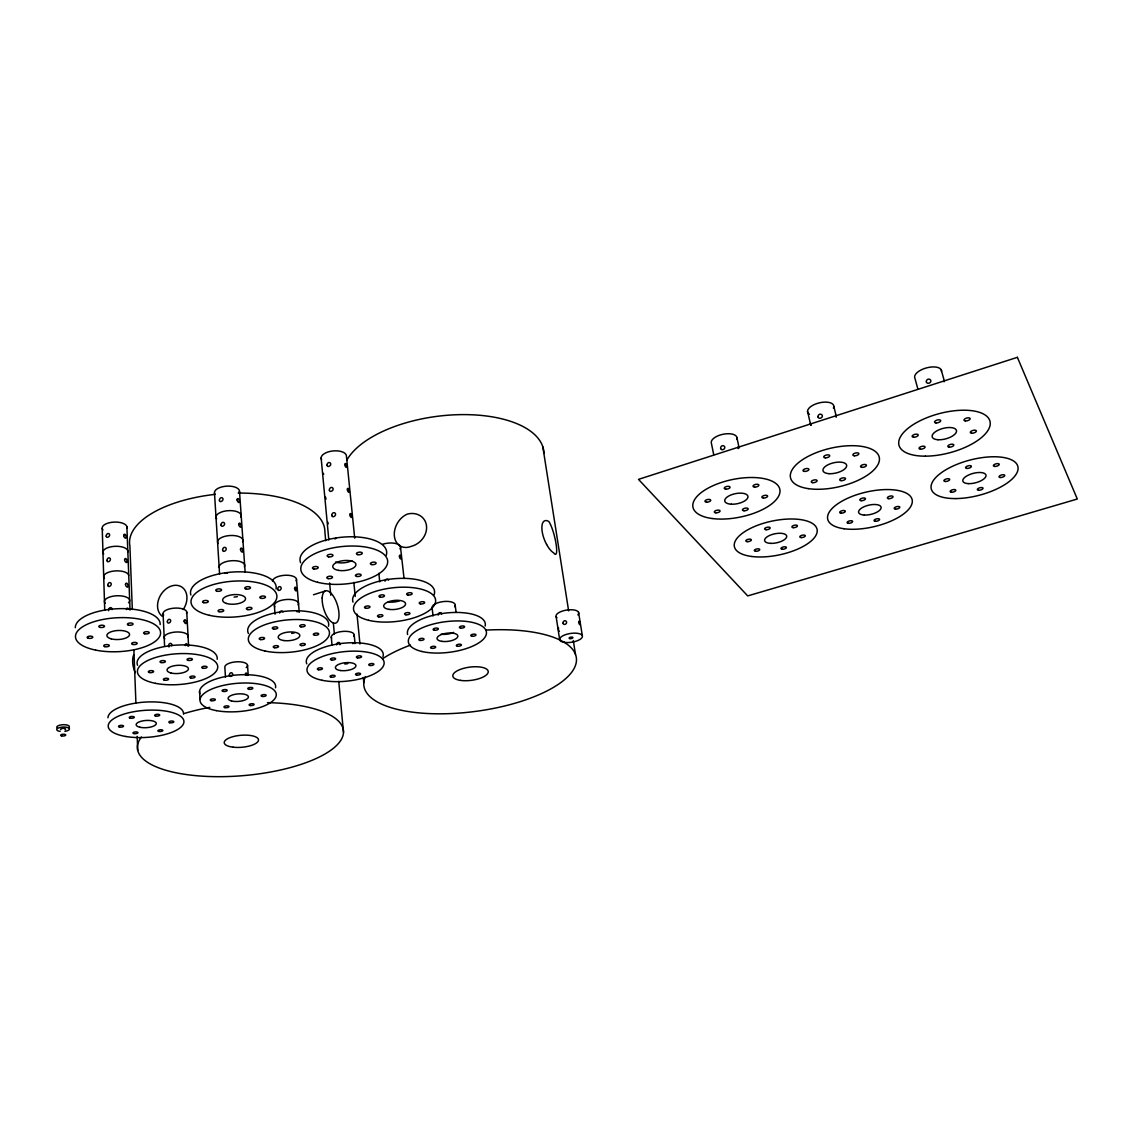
<?xml version="1.0" encoding="UTF-8"?>
<svg xmlns="http://www.w3.org/2000/svg" width="1134" height="1134" viewBox="0 0 1134 1134"><rect width="100%" height="100%" fill="white"/><g stroke="black" fill="none" stroke-linecap="round" stroke-linejoin="round"><path stroke-width="1.5" d="M313.48 594.769L325.26 590.998M944.409 381.478L943.913 380.528L943.984 381.761M558.438 627.556L558.538 630.065M297.93 611.821L297.718 611.58A2.027 1.091 68.6 0 0 296.867 611.708M354.148 643.46L353.765 642.893A1.928 1.006 69.5 0 0 352.787 643.701M811.349 424.881L810.484 423.521L810.711 424.683M326.039 499.13L325.486 497.075M323.714 474.296L323.346 473.303M738.716 447.264L738.05 446.966L738.191 448.596M328.208 523.823L327.839 522.235M917.93 389.26L914.954 378.359A13.863 6.365 -15.3 0 1 926.804 367.813A13.863 6.365 -15.3 0 1 941.532 371.47M941.22 369.826L944.239 380.698M836.311 416.844L835.758 415.441L835.56 416.674M833.83 406.369L836.339 416.688M807.55 411.472L810.782 425.25M736.944 437.752L739.127 447.987M713.725 454.663L711.273 442.728A13.084 6.024 -11.9 0 1 724.995 433.939A13.084 6.024 -11.9 0 1 736.703 439.382M578.595 612.459L582.337 635.777M542.846 446.909L568.63 610.872M573.294 640.526L575.491 654.474M556.128 616.641L559.7 639.973M455.23 605.443L456.095 612.374M247.41 675.467L246.503 673.114A1.899 1.091 69.6 0 0 245.511 673.553A1.899 1.091 69.6 0 0 245.624 675.311M433.06 615.96L432.026 607.271A11.694 4.763 -7.2 0 1 445.86 601.389A11.694 4.763 -7.2 0 1 454.621 606.733M400.557 547.58L404.03 578.255M378.841 573.294L379.748 581.841M354.701 538.111L346.437 456.222A12.701 6.138 -5.4 0 0 332.248 451.034A12.701 6.138 -5.4 0 0 321.56 459.483M353.822 582.366L355.226 596.456M356.983 614.075L359.96 644.013M363.291 677.48L363.816 682.767M354.219 635.125L355.041 643.502M321.135 457.909L328.832 539.997M325.713 540.748L324.891 531.959A97.864 43.574 -3.9 0 0 238.183 493.063M329.625 582.947L330.759 595.251M333.382 623.374L334.36 633.92M338.754 681.392L343.489 732.38M331.27 636.968L332.035 645.374M296.498 579.545L299.248 612.317M274.371 605.499L275.038 614.217M239.487 491.164L245.142 572.103M247.538 665.318L248.218 675.269M214.482 492.893L219.571 574.031M225.468 677.154L224.844 667.189A11.383 4.38 -4.6 0 1 238.707 661.774A11.383 4.38 -4.6 0 1 246.191 667.614M199.57 691.201L200.023 699.437M186.77 612.077L188.584 646.196M163.083 613.919L164.6 646.38M132.324 609.525L129.9 546.134A97.864 43.574 -3.9 0 1 215.049 494.381A12.531 5.854 -3.7 0 1 226.46 486.174A12.531 5.854 -3.7 0 1 239.175 492.709M133.883 650.023L135.91 702.853M137.186 736.32L137.724 750.41M126.895 526.786L130.041 610.106M102.23 528.543L104.739 610.39M809.449 414.264A13.438 6.194 -13.5 0 1 818.776 402.981A13.438 6.194 -13.5 0 1 833.405 408.084M300.595 562.705A43.517 18.938 -5.7 0 1 342.723 537.147A43.517 18.938 -5.7 0 1 386.283 555.249M351.852 560.635A11.609 5.046 -5.7 0 1 335.565 562.053M334.941 539.019A2.183 1.616 -62.2 0 1 335.792 538.395A2.183 1.843 -43.4 0 1 336.33 538.324M407.616 634.516A39.251 15.55 -7.2 0 1 446.031 613.012A39.251 15.55 -7.2 0 1 485.154 626.039M453.614 632.389A10.475 4.139 -7.2 0 1 441.055 634.204M438.248 615.096A1.97 1.545 -63.4 0 1 439.666 612.672A1.97 1.729 -43.2 0 1 441.75 614.018M353.014 602.14A41.207 17.067 -6.5 0 1 393.994 578.737A41.207 17.067 -6.5 0 1 434.067 594.868M399.168 600.963A10.986 4.55 -6.5 0 1 388.282 601.941M385.021 581.203A2.07 1.573 -62.9 0 1 386.51 579.176A2.07 1.786 -43.5 0 1 388.537 580.084M382.711 544.235A12.205 5.33 -6.4 0 1 396.177 543.625A12.205 5.33 -6.4 0 1 400.018 549.012M190.866 595.01A42.95 18.059 -4.2 0 1 232.357 572.06A42.95 18.059 -4.2 0 1 276.044 589.042M248.417 633.509A40.64 16.344 -5.1 0 1 286.533 611.169A40.64 16.344 -5.1 0 1 328.449 626.223M306.79 663.872A38.669 14.926 -5.9 0 1 344.254 643.148A38.669 14.926 -5.9 0 1 382.923 656.77M274.839 606.761A12.105 5.004 -5 0 1 286.278 599.517A12.105 5.004 -5 0 1 298.129 604.946M272.514 581.373A12.035 5.117 -4.9 0 1 285.896 575.236A12.035 5.117 -4.9 0 1 296.116 580.892M347.798 663.631A11.609 4.479 -5.9 0 1 344.821 664.028M331.638 638.13A11.524 4.579 -5.8 0 1 342.907 631.411A11.524 4.579 -5.8 0 1 353.78 636.344M336.67 644.863A1.942 1.46 -65.4 0 1 338.06 642.482A1.956 1.673 -47.6 0 1 339.874 644.764M216.594 518.791A12.616 5.741 -3.8 0 1 228.09 510.683A12.616 5.741 -3.8 0 1 240.876 517.061M218.153 543.526A12.701 5.642 -3.9 0 1 229.734 535.546A12.701 5.642 -3.9 0 1 242.591 541.754M237.375 596.64A12.885 5.415 -4.2 0 1 234.086 597.079M219.145 567.241A12.8 5.528 -4.1 0 1 233.08 560.664A12.8 5.528 -4.1 0 1 244.349 566.787M224.943 573.379A2.14 1.517 -64.1 0 1 225.765 572.783A2.155 1.772 -47.1 0 1 227.537 573.308M294.585 632.715A12.191 4.89 -5.1 0 1 291.693 633.424M279.616 613.026A2.041 1.488 -64.8 0 1 281.062 611.042A2.041 1.715 -47.5 0 1 282.99 611.949M104.47 578.524A12.573 5.344 -2.5 0 1 113.428 571.097A12.573 5.344 -2.5 0 1 128.723 575.307M103.704 554.058A12.488 5.457 -2.3 0 1 114.222 546.361A12.488 5.457 -2.3 0 1 127.66 552.315M102.967 529.947A12.403 5.557 -2.1 0 1 113.4 522.136A12.403 5.557 -2.1 0 1 126.767 528.246M105.235 603.302A12.658 5.245 -2.6 0 1 117.539 595.747A12.658 5.245 -2.6 0 1 128.525 602.778M108.637 610.716A2.112 1.432 -65.6 0 1 110.083 607.682A2.126 1.701 -50 0 1 111.997 609.61M126.441 609.553A2.084 1.29 66.9 0 1 127.816 608.249A2.084 0.865 75.8 0 1 128.539 609.327M164.813 638.952A11.964 4.763 -3.6 0 1 175.331 632.063A11.964 4.763 -3.6 0 1 187.805 637.124M163.707 615.138A11.893 4.862 -3.5 0 1 174.14 608.15A11.893 4.862 -3.5 0 1 186.543 613.366M169.023 646.975A2.013 1.403 -66.3 0 1 169.944 643.432A2.013 1.658 -50.6 0 1 171.659 645.77M185.452 645.615A1.984 1.177 68.4 0 1 186.614 643.843A1.984 0.78 76.5 0 1 187.535 645.841M75.312 627.726A42.482 17.109 -2.8 0 1 118.191 608.703A42.482 17.109 -2.8 0 1 160.149 624.607M556.922 617.69A11.468 4.522 -8.8 0 1 567.255 609.979A11.468 4.522 -8.8 0 1 577.858 614.897M559.431 631.085A1.928 0.808 70 0 1 558.977 631.057M485.806 630.121A107.12 40.016 -7.5 0 1 575.151 666.239A107.12 40.016 -7.5 0 1 452.523 713.499A107.12 40.016 -7.5 0 1 365.403 676.53M382.527 658.769A107.12 40.016 -7.5 0 1 410.48 645.104M346.834 460.135A101.153 48.039 -7.3 0 1 456.478 414.732A101.153 48.039 -7.3 0 1 543.966 453.104M135.244 672.675A16.245 8.491 72.9 0 1 133.628 654.97M162.36 616.343A17.591 13.41 -57.9 0 1 161.34 593.989A17.591 13.41 -57.9 0 1 182.092 587.228A17.591 13.41 -57.9 0 1 183.198 609.553M137.568 665.289A40.158 15.55 -3.8 0 1 175.175 645.203A40.158 15.55 -3.8 0 1 217.175 659.279M199.825 693.682A38.173 14.26 -4.7 0 1 236.793 674.999A38.173 14.26 -4.7 0 1 275.519 687.771M267.496 702.641A103.407 36.104 -4.9 0 1 339.746 741.849A103.407 36.104 -4.9 0 1 212.327 776.606A103.407 36.104 -4.9 0 1 141.424 737.029M184.232 713.499A103.407 36.104 -4.9 0 1 209.776 707.361M107.971 717.779A37.833 13.665 -3.7 0 1 146.626 702.003A37.833 13.665 -3.7 0 1 183.481 714.179M60.088 731.416A6.379 2.254 -2.9 0 1 58.472 727.943A6.379 2.254 -2.9 0 1 68.522 727.872A6.379 2.254 -2.9 0 1 64.921 731.373M56.969 727.886A6.365 2.268 -2.9 0 1 63.702 724.683A6.365 2.268 -2.9 0 1 68.65 727.801M60.74 729.729A2.551 0.907 -2.9 0 1 61.76 728.581A2.551 0.907 -2.9 0 1 65.007 728.609A2.551 0.907 -2.9 0 1 65.106 729.772M401.294 558.367L400.756 558.977A2.041 0.992 68.2 0 1 399.366 556.51A2.041 0.992 68.2 0 1 400.345 555.306L401.294 558.367M580.254 624.494L579.97 624.791A1.928 0.794 69.9 0 1 578.723 622.509A1.928 0.794 69.9 0 1 579.403 621.29L580.254 624.494M351.923 516.92L351.299 517.501A2.155 1.077 67.2 0 1 349.811 514.907A2.155 1.077 67.2 0 1 350.916 513.688L351.923 516.92M349.385 491.731L348.762 492.269A2.14 1.063 66.7 0 1 347.288 489.675A2.14 1.063 66.7 0 1 348.379 488.513L349.385 491.731M346.876 466.882L346.267 467.392A2.126 1.049 66.3 0 1 344.793 464.812A2.126 1.049 66.3 0 1 345.884 463.678L346.876 466.882M296.64 590.304L295.988 590.942A2.013 1.077 68.1 0 1 294.585 588.546A2.013 1.077 68.1 0 1 295.69 587.313L296.64 590.304M1017.382 357.323L638.499 479.37L747.703 595.917L1077.3 499.017L1017.382 357.323M925.372 456.166A47.047 20.256 -14.8 0 0 990.053 421.593A47.047 20.256 -14.8 0 0 917.987 421.834A47.047 20.256 -14.8 0 0 925.372 456.166M949.186 447.15A3.09 1.318 -14.7 0 0 953.822 445.095A3.09 1.318 -14.7 0 0 949.441 444.755A3.09 1.318 -14.7 0 0 949.186 447.15M920.468 449.149A3.09 1.318 -14.4 0 0 925.075 447.094A3.09 1.318 -14.4 0 0 920.652 446.753A3.09 1.318 -14.4 0 0 920.468 449.149M913.55 437.2A3.133 1.361 -14.4 0 0 918.214 435.102A3.133 1.361 -14.4 0 0 913.721 434.747A3.133 1.361 -14.4 0 0 913.55 437.2M935.975 422.925A3.175 1.389 -14.9 0 0 940.724 420.771A3.175 1.389 -14.9 0 0 936.202 420.402A3.175 1.389 -14.9 0 0 935.975 422.925M965.388 420.941A3.175 1.375 -15.2 0 0 970.165 418.786A3.175 1.375 -15.2 0 0 965.686 418.418A3.175 1.375 -15.2 0 0 965.388 420.941M971.668 433.216A3.133 1.332 -15.1 0 0 976.388 431.118A3.133 1.332 -15.1 0 0 971.98 430.764A3.133 1.332 -15.1 0 0 971.668 433.216M937.988 439.737A12.545 5.401 -14.8 0 0 956.529 431.189A12.545 5.401 -14.8 0 0 938.456 430.027A12.545 5.401 -14.8 0 0 937.988 439.737M926.379 382.016A2.325 1.97 -38.1 0 0 929.058 383.108A2.339 2.013 -12.3 0 0 930.801 380.585A2.339 2.013 -12.3 0 0 927.995 379.224A2.325 1.97 -38.1 0 0 926.379 382.016M955.877 498.577A44.736 18.201 -14.6 0 0 1017.949 466.868A44.736 18.201 -14.6 0 0 949.838 467.591A44.736 18.201 -14.6 0 0 955.877 498.577M966.863 468.427A3.019 1.247 -14.6 0 0 971.399 466.457A3.019 1.247 -14.6 0 0 967.146 466.159A3.019 1.247 -14.6 0 0 966.863 468.427M945.232 481.482A2.977 1.219 -14.3 0 0 949.697 479.54A2.977 1.219 -14.3 0 0 945.472 479.257A2.977 1.219 -14.3 0 0 945.232 481.482M951.398 492.241A2.934 1.191 -14.2 0 0 955.82 490.356A2.934 1.191 -14.2 0 0 951.639 490.086A2.934 1.191 -14.2 0 0 951.398 492.241M978.599 490.257A2.948 1.177 -14.5 0 0 983.036 488.371A2.948 1.177 -14.5 0 0 978.911 488.088A2.948 1.177 -14.5 0 0 978.599 490.257M1000.245 477.499A2.991 1.205 -14.9 0 0 1004.781 475.571A2.991 1.205 -14.9 0 0 1000.613 475.288A2.991 1.205 -14.9 0 0 1000.245 477.499M994.674 466.443A3.019 1.233 -14.9 0 0 999.252 464.472A3.019 1.233 -14.9 0 0 995.042 464.16A3.019 1.233 -14.9 0 0 994.674 466.443M968.252 483.623A11.921 4.848 -14.6 0 0 986.013 475.77A11.921 4.848 -14.6 0 0 968.975 474.834A11.921 4.848 -14.6 0 0 968.252 483.623M844.065 528.756A43.361 17.747 -13.1 0 0 911.963 503.709A43.361 17.747 -13.1 0 0 853.732 495.771A43.361 17.747 -13.1 0 0 844.065 528.756M861.188 500.675A2.92 1.219 -13.1 0 0 865.497 498.79A2.92 1.219 -13.1 0 0 861.23 498.521A2.92 1.219 -13.1 0 0 861.188 500.675M841.116 513.135A2.892 1.191 -12.8 0 0 845.34 511.292A2.892 1.191 -12.8 0 0 841.088 511.037A2.892 1.191 -12.8 0 0 841.116 513.135M848.473 523.313A2.849 1.162 -12.8 0 0 852.669 521.498A2.849 1.162 -12.8 0 0 848.473 521.257A2.849 1.162 -12.8 0 0 848.473 523.313M875.391 521.286A2.849 1.148 -13.1 0 0 879.615 519.485A2.849 1.148 -13.1 0 0 875.448 519.244A2.849 1.148 -13.1 0 0 875.391 521.286M895.534 509.109A2.892 1.177 -13.4 0 0 899.829 507.252A2.892 1.177 -13.4 0 0 895.647 506.997A2.892 1.177 -13.4 0 0 895.534 509.109M888.716 498.662A2.934 1.205 -13.5 0 0 893.053 496.777A2.934 1.205 -13.5 0 0 888.815 496.508A2.934 1.205 -13.5 0 0 888.716 498.662M864.306 515.049A11.553 4.734 -13.1 0 0 881.132 507.536A11.553 4.734 -13.1 0 0 864.037 506.742A11.553 4.734 -13.1 0 0 864.306 515.049M808.273 488.626A45.544 19.717 -13.1 0 0 879.162 461.51A45.544 19.717 -13.1 0 0 817.217 452.296A45.544 19.717 -13.1 0 0 808.273 488.626M841.159 480.632A2.991 1.276 -13.1 0 0 845.553 478.676A2.991 1.276 -13.1 0 0 841.144 478.378A2.991 1.276 -13.1 0 0 841.159 480.632M812.766 482.673A2.991 1.29 -12.7 0 0 817.132 480.703A2.991 1.29 -12.7 0 0 812.681 480.405A2.991 1.29 -12.7 0 0 812.766 482.673M804.53 471.404A3.033 1.318 -12.7 0 0 808.939 469.405A3.033 1.318 -12.7 0 0 804.417 469.093A3.033 1.318 -12.7 0 0 804.53 471.404M825.269 457.81A3.076 1.347 -13.1 0 0 829.762 455.755A3.076 1.347 -13.1 0 0 825.212 455.429A3.076 1.347 -13.1 0 0 825.269 457.81M854.341 455.783A3.076 1.347 -13.5 0 0 858.863 453.728A3.076 1.347 -13.5 0 0 854.356 453.402A3.076 1.347 -13.5 0 0 854.341 455.783M861.996 467.35A3.033 1.304 -13.5 0 0 866.461 465.337A3.033 1.304 -13.5 0 0 862.024 465.025A3.033 1.304 -13.5 0 0 861.996 467.35M829.167 473.686A12.148 5.259 -13.1 0 0 846.673 465.507A12.148 5.259 -13.1 0 0 828.543 464.515A12.148 5.259 -13.1 0 0 829.167 473.686M818.039 417A2.254 1.899 -44.6 0 0 820.548 418.106A2.268 1.97 -17.6 0 0 822.306 415.625A2.268 1.97 -17.6 0 0 819.641 414.264A2.254 1.899 -44.6 0 0 818.039 417M712.081 518.507A44.354 19.179 -11.6 0 0 779.909 492.411A44.354 19.179 -11.6 0 0 717.198 483.963A44.354 19.179 -11.6 0 0 712.081 518.507M744.017 510.754A2.92 1.247 -11.6 0 0 748.185 508.854A2.92 1.247 -11.6 0 0 743.762 508.599A2.92 1.247 -11.6 0 0 744.017 510.754M715.923 512.809A2.92 1.247 -11.2 0 0 720.062 510.924A2.92 1.247 -11.2 0 0 715.597 510.669A2.92 1.247 -11.2 0 0 715.923 512.809M706.539 502.149A2.963 1.29 -11.2 0 0 710.734 500.222A2.963 1.29 -11.2 0 0 706.198 499.952A2.963 1.29 -11.2 0 0 706.539 502.149M725.817 489.137A2.991 1.318 -11.6 0 0 730.069 487.166A2.991 1.318 -11.6 0 0 725.505 486.883A2.991 1.318 -11.6 0 0 725.817 489.137M754.578 487.081A2.991 1.304 -12 0 0 758.873 485.111A2.991 1.304 -12 0 0 754.351 484.828A2.991 1.304 -12 0 0 754.578 487.081M763.395 498.039A2.963 1.276 -12 0 0 767.647 496.111A2.963 1.276 -12 0 0 763.196 495.827A2.963 1.276 -12 0 0 763.395 498.039M731.345 504.205A11.822 5.117 -11.6 0 0 747.944 496.352A11.822 5.117 -11.6 0 0 729.757 495.487A11.822 5.117 -11.6 0 0 731.345 504.205M720.643 448.454A2.197 1.829 -49.9 0 0 723.01 449.588A2.211 1.942 -23.3 0 0 724.754 447.122A2.211 1.942 -23.3 0 0 722.216 445.775A2.197 1.829 -49.9 0 0 720.643 448.454M751.941 556.51A42.256 17.293 -11.8 0 0 817.061 532.356A42.256 17.293 -11.8 0 0 758.107 525.085A42.256 17.293 -11.8 0 0 751.941 556.51M766.088 529.706A2.849 1.177 -11.8 0 0 770.184 527.891A2.849 1.177 -11.8 0 0 765.889 527.664A2.849 1.177 -11.8 0 0 766.088 529.706M747.349 541.655A2.821 1.162 -11.4 0 0 751.374 539.869A2.821 1.162 -11.4 0 0 747.108 539.642A2.821 1.162 -11.4 0 0 747.349 541.655M755.754 551.294A2.778 1.134 -11.5 0 0 759.752 549.551A2.778 1.134 -11.5 0 0 755.542 549.338A2.778 1.134 -11.5 0 0 755.754 551.294M782.403 549.253A2.778 1.12 -11.8 0 0 786.415 547.509A2.778 1.12 -11.8 0 0 782.247 547.297A2.778 1.12 -11.8 0 0 782.403 549.253M801.228 537.573A2.821 1.148 -12.1 0 0 805.324 535.787A2.821 1.148 -12.1 0 0 801.128 535.56A2.821 1.148 -12.1 0 0 801.228 537.573M793.332 527.664A2.849 1.177 -12.1 0 0 797.457 525.85A2.849 1.177 -12.1 0 0 793.205 525.623A2.849 1.177 -12.1 0 0 793.332 527.664M770.695 543.37A11.269 4.607 -11.8 0 0 786.698 536.141A11.269 4.607 -11.8 0 0 769.547 535.461A11.269 4.607 -11.8 0 0 770.695 543.37M317.548 582.266A43.631 18.796 -5.7 0 0 387.275 564.278A43.631 18.796 -5.7 0 0 327.868 549.054A43.631 18.796 -5.7 0 0 317.548 582.266M357.848 554.668A2.934 1.276 -5.9 0 0 362.285 553.222A2.934 1.276 -5.9 0 0 357.961 552.428A2.934 1.276 -5.9 0 0 357.848 554.668M328.562 556.851A2.948 1.29 -5.5 0 0 332.999 555.405A2.948 1.29 -5.5 0 0 328.605 554.611A2.948 1.29 -5.5 0 0 328.562 556.851M328.222 578.623A2.878 1.219 -5.5 0 0 332.546 577.234A2.878 1.219 -5.5 0 0 328.265 576.497A2.878 1.219 -5.5 0 0 328.222 578.623M356.799 576.455A2.863 1.219 -5.9 0 0 361.151 575.066A2.863 1.219 -5.9 0 0 356.912 574.314A2.863 1.219 -5.9 0 0 356.799 576.455M371.739 564.604A2.892 1.247 -6.2 0 0 376.134 563.187A2.892 1.247 -6.2 0 0 371.881 562.421A2.892 1.247 -6.2 0 0 371.739 564.604M313.877 568.956A2.92 1.262 -5.3 0 0 318.243 567.539A2.92 1.262 -5.3 0 0 313.891 566.773A2.92 1.262 -5.3 0 0 313.877 568.956M338.627 570.388A11.638 5.004 -5.7 0 0 355.934 564.576A11.638 5.004 -5.7 0 0 338.485 561.699A11.638 5.004 -5.7 0 0 338.627 570.388M331.78 515.417A2.169 1.588 -61.5 0 0 333.708 516.608A2.169 1.814 -42.5 0 0 335.551 514.156A2.169 1.814 -42.5 0 0 333.339 512.766A2.169 1.588 -61.5 0 0 331.78 515.417M329.37 490.143A2.155 1.573 -60.8 0 0 331.284 491.291A2.155 1.786 -41.8 0 0 333.113 488.867A2.155 1.786 -41.8 0 0 330.93 487.507A2.155 1.573 -60.8 0 0 329.37 490.143M327.003 465.209A2.14 1.545 -60.1 0 0 328.903 466.329A2.14 1.772 -41 0 0 330.717 463.934A2.14 1.772 -41 0 0 328.548 462.601A2.14 1.545 -60.1 0 0 327.003 465.209M421.933 651.497A39.336 15.422 -7.2 0 0 485.791 635.763A39.336 15.422 -7.2 0 0 434.421 623.743A39.336 15.422 -7.2 0 0 421.933 651.497M434.308 630.192A2.651 1.049 -7.1 0 0 438.39 628.945A2.651 1.049 -7.1 0 0 434.577 628.335A2.651 1.049 -7.1 0 0 434.308 630.192M419.977 640.412A2.622 1.035 -6.9 0 0 424.017 639.193A2.622 1.035 -6.9 0 0 420.218 638.598A2.622 1.035 -6.9 0 0 419.977 640.412M431.728 648.336A2.594 1.006 -7 0 0 435.711 647.131A2.594 1.006 -7 0 0 431.983 646.55A2.594 1.006 -7 0 0 431.728 648.336M457.413 646.224A2.594 1.006 -7.4 0 0 461.425 645.019A2.594 1.006 -7.4 0 0 457.739 644.452A2.594 1.006 -7.4 0 0 457.413 646.224M471.914 636.202A2.622 1.021 -7.5 0 0 475.982 634.969A2.622 1.021 -7.5 0 0 472.268 634.374A2.622 1.021 -7.5 0 0 471.914 636.202M460.56 628.066A2.651 1.049 -7.4 0 0 464.656 626.833A2.651 1.049 -7.4 0 0 460.886 626.209A2.651 1.049 -7.4 0 0 460.56 628.066M441.863 641.362A10.489 4.111 -7.2 0 0 457.853 636.33A10.489 4.111 -7.2 0 0 442.614 634.119A10.489 4.111 -7.2 0 0 441.863 641.362M368.578 620.284A41.306 16.939 -6.5 0 0 435.116 603.529A41.306 16.939 -6.5 0 0 379.975 590.105A41.306 16.939 -6.5 0 0 368.578 620.284M405.802 614.77A2.722 1.106 -6.7 0 0 409.955 613.48A2.722 1.106 -6.7 0 0 406.015 612.828A2.722 1.106 -6.7 0 0 405.802 614.77M378.756 616.91A2.722 1.106 -6.3 0 0 382.909 615.62A2.722 1.106 -6.3 0 0 378.912 614.968A2.722 1.106 -6.3 0 0 378.756 616.91M365.786 608.221A2.764 1.134 -6.1 0 0 369.967 606.903A2.764 1.134 -6.1 0 0 365.913 606.236A2.764 1.134 -6.1 0 0 365.786 608.221M380.259 597.15A2.792 1.162 -6.3 0 0 384.497 595.818A2.792 1.162 -6.3 0 0 380.414 595.123A2.792 1.162 -6.3 0 0 380.259 597.15M407.914 594.996A2.778 1.148 -6.7 0 0 412.166 593.663A2.778 1.148 -6.7 0 0 408.141 592.969A2.778 1.148 -6.7 0 0 407.914 594.996M420.473 603.926A2.75 1.12 -6.9 0 0 424.683 602.608A2.75 1.12 -6.9 0 0 420.728 601.941A2.75 1.12 -6.9 0 0 420.473 603.926M389.005 609.369A11.014 4.508 -6.5 0 0 405.589 603.983A11.014 4.508 -6.5 0 0 389.316 601.488A11.014 4.508 -6.5 0 0 389.005 609.369M209.393 615.308A43.049 17.917 -4.2 0 0 276.753 597.972A43.049 17.917 -4.2 0 0 215.701 583.939A43.049 17.917 -4.2 0 0 209.393 615.308M246.262 589.07A2.892 1.219 -4.4 0 0 250.515 587.681A2.892 1.219 -4.4 0 0 246.106 586.958A2.892 1.219 -4.4 0 0 246.262 589.07M216.707 591.126A2.906 1.219 -4 0 0 221.513 590.219A2.906 1.219 -4 0 0 217.799 588.985A2.906 1.219 -4 0 0 216.707 591.126M218.975 611.68A2.849 1.162 -4.1 0 0 223.667 610.801A2.849 1.162 -4.1 0 0 220.039 609.638A2.849 1.162 -4.1 0 0 218.975 611.68M247.822 609.624A2.835 1.162 -4.5 0 0 251.989 608.292A2.835 1.162 -4.5 0 0 247.68 607.611A2.835 1.162 -4.5 0 0 247.822 609.624M261.302 598.369A2.863 1.191 -4.6 0 0 265.512 597.008A2.863 1.191 -4.6 0 0 261.189 596.3A2.863 1.191 -4.6 0 0 261.302 598.369M203.51 602.636A2.878 1.191 -3.9 0 0 208.259 601.729A2.878 1.191 -3.9 0 0 204.559 600.552A2.878 1.191 -3.9 0 0 203.51 602.636M226.517 603.458A11.482 4.777 -4.2 0 0 245.327 599.673A11.482 4.777 -4.2 0 0 230.471 595.081A11.482 4.777 -4.2 0 0 226.517 603.458M264.86 650.973A40.725 16.216 -5.1 0 0 329.229 634.799A40.725 16.216 -5.1 0 0 272.557 622.396A40.725 16.216 -5.1 0 0 264.86 650.973M301.332 645.558A2.679 1.049 -5.3 0 0 305.329 644.325A2.679 1.049 -5.3 0 0 301.304 643.729A2.679 1.049 -5.3 0 0 301.332 645.558M274.598 647.727A2.693 1.063 -5 0 0 278.581 646.493A2.693 1.063 -5 0 0 274.513 645.898A2.693 1.063 -5 0 0 274.598 647.727M260.593 639.576A2.722 1.077 -4.8 0 0 264.619 638.314A2.722 1.077 -4.8 0 0 260.494 637.705A2.722 1.077 -4.8 0 0 260.593 639.576M273.705 629.044A2.75 1.106 -4.9 0 0 277.773 627.754A2.75 1.106 -4.9 0 0 273.62 627.13A2.75 1.106 -4.9 0 0 273.705 629.044M301.049 626.861A2.736 1.106 -5.3 0 0 305.131 625.585A2.736 1.106 -5.3 0 0 301.02 624.947A2.736 1.106 -5.3 0 0 301.049 626.861M314.657 635.238A2.707 1.077 -5.5 0 0 318.711 633.977A2.707 1.077 -5.5 0 0 314.671 633.367A2.707 1.077 -5.5 0 0 314.657 635.238M283.925 640.554A10.858 4.323 -5.1 0 0 299.815 635.366A10.858 4.323 -5.1 0 0 283.273 633.098A10.858 4.323 -5.1 0 0 283.925 640.554M321.928 680.244A38.754 14.813 -5.9 0 0 383.788 665.02A38.754 14.813 -5.9 0 0 330.986 653.907A38.754 14.813 -5.9 0 0 321.928 680.244M331.667 660.002A2.622 1.006 -5.8 0 0 335.607 658.811A2.622 1.006 -5.8 0 0 331.723 658.244A2.622 1.006 -5.8 0 0 331.667 660.002M318.597 669.755A2.594 0.992 -5.6 0 0 322.481 668.578A2.594 0.992 -5.6 0 0 318.626 668.039A2.594 0.992 -5.6 0 0 318.597 669.755M331.298 677.196A2.566 0.964 -5.8 0 0 335.14 676.034A2.566 0.964 -5.8 0 0 331.341 675.51A2.566 0.964 -5.8 0 0 331.298 677.196M356.714 675.07A2.551 0.964 -6.1 0 0 360.584 673.908A2.551 0.964 -6.1 0 0 356.813 673.383A2.551 0.964 -6.1 0 0 356.714 675.07M369.982 665.502A2.58 0.978 -6.3 0 0 373.894 664.326A2.58 0.978 -6.3 0 0 370.109 663.773A2.58 0.978 -6.3 0 0 369.982 665.502M357.635 657.876A2.608 1.006 -6.1 0 0 361.59 656.671A2.608 1.006 -6.1 0 0 357.749 656.104A2.608 1.006 -6.1 0 0 357.635 657.876M340.583 670.548A10.334 3.955 -5.9 0 0 355.948 665.701A10.334 3.955 -5.9 0 0 340.441 663.688A10.334 3.955 -5.9 0 0 340.583 670.548M277.688 589.17A2.027 1.474 -64.1 0 0 279.432 590.346A2.027 1.701 -46.6 0 0 281.161 588.05A2.027 1.701 -46.6 0 0 279.148 586.703A2.027 1.474 -64.1 0 0 277.688 589.17M219.415 500.321A2.098 1.46 -62.2 0 0 221.173 501.455A2.098 1.701 -44.7 0 0 222.987 499.088A2.098 1.701 -44.7 0 0 220.932 497.755A2.098 1.46 -62.2 0 0 219.415 500.321M237.091 499.853A2.084 1.134 65.8 0 0 238.565 502.376A2.084 0.723 74.8 0 0 239.317 501.384A2.084 0.723 74.8 0 0 238.31 498.705A2.084 1.134 65.8 0 0 237.091 499.853M221.002 524.999A2.112 1.488 -62.8 0 0 222.76 526.162A2.126 1.729 -45.5 0 0 224.589 523.78A2.126 1.729 -45.5 0 0 222.519 522.42A2.112 1.488 -62.8 0 0 221.002 524.999M238.778 524.475A2.098 1.148 66.3 0 0 240.266 527.012A2.098 0.723 75.1 0 0 241.032 525.978A2.098 0.723 75.1 0 0 240.011 523.284A2.098 1.148 66.3 0 0 238.778 524.475M222.604 550.018A2.126 1.503 -63.5 0 0 224.376 551.223A2.14 1.758 -46.3 0 0 226.219 548.813A2.14 1.758 -46.3 0 0 224.135 547.424A2.126 1.503 -63.5 0 0 222.604 550.018M240.507 549.437A2.112 1.177 66.8 0 0 241.996 551.989A2.112 0.737 75.4 0 0 242.761 550.897A2.112 0.737 75.4 0 0 241.74 548.204A2.112 1.177 66.8 0 0 240.507 549.437M106.993 560.465A2.07 1.389 -64.5 0 0 108.595 561.642A2.084 1.658 -48.4 0 0 110.409 559.303A2.084 1.658 -48.4 0 0 108.481 557.942A2.07 1.389 -64.5 0 0 106.993 560.465M124.612 559.884A2.055 1.247 65.7 0 0 126.115 562.351A2.055 0.836 75.1 0 0 127.022 561.287A2.055 0.836 75.1 0 0 125.973 558.665A2.055 1.247 65.7 0 0 124.612 559.884M106.213 536.084A2.055 1.375 -63.9 0 0 107.815 537.218A2.07 1.644 -47.7 0 0 109.615 534.908A2.07 1.644 -47.7 0 0 107.687 533.575A2.055 1.375 -63.9 0 0 106.213 536.084M123.719 535.546A2.041 1.233 65.1 0 0 125.208 537.998A2.041 0.836 74.7 0 0 126.115 536.977A2.041 0.836 74.7 0 0 125.08 534.369A2.041 1.233 65.1 0 0 123.719 535.546M107.773 585.187A2.098 1.403 -65 0 0 109.403 586.391A2.098 1.687 -49.2 0 0 111.217 584.024A2.098 1.687 -49.2 0 0 109.275 582.649A2.098 1.403 -65 0 0 107.773 585.187M125.52 584.549A2.07 1.262 66.3 0 0 127.036 587.015A2.07 0.85 75.4 0 0 127.944 585.909A2.07 0.85 75.4 0 0 126.895 583.287A2.07 1.262 66.3 0 0 125.52 584.549M167.364 621.801A1.984 1.389 -65.7 0 0 168.966 622.977A1.999 1.63 -49.7 0 0 170.681 620.723A1.999 1.63 -49.7 0 0 168.782 619.377A1.984 1.389 -65.7 0 0 167.364 621.801M184.133 621.12A1.97 1.162 67.8 0 0 185.537 623.459A1.97 0.765 76.1 0 0 186.33 622.353A1.97 0.765 76.1 0 0 185.352 619.873A1.97 1.162 67.8 0 0 184.133 621.12M229.394 675.127A1.914 1.375 -66.9 0 0 230.996 676.318A1.928 1.616 -50.9 0 0 232.64 674.135A1.928 1.616 -50.9 0 0 230.769 672.802A1.914 1.375 -66.9 0 0 229.394 675.127M88.169 638.215A2.849 1.134 -2.5 0 0 92.775 637.351A2.849 1.134 -2.5 0 0 88.934 636.245A2.849 1.134 -2.5 0 0 88.169 638.215M111.189 638.853A11.354 4.522 -2.9 0 0 129.446 635.196A11.354 4.522 -2.9 0 0 114.066 630.972A11.354 4.522 -2.9 0 0 111.189 638.853M128.397 625.103A2.863 1.162 -3 0 0 133.047 624.224A2.863 1.162 -3 0 0 129.262 623.09A2.863 1.162 -3 0 0 128.397 625.103M132.607 644.41A2.792 1.106 -3.1 0 0 137.157 643.545A2.792 1.106 -3.1 0 0 133.472 642.482A2.792 1.106 -3.1 0 0 132.607 644.41M99.849 627.343A2.878 1.162 -2.6 0 0 104.512 626.45A2.878 1.162 -2.6 0 0 100.657 625.33A2.878 1.162 -2.6 0 0 99.849 627.343M95.667 650.108A42.582 16.967 -2.9 0 0 160.56 633.438A42.582 16.967 -2.9 0 0 97.893 620.596A42.582 16.967 -2.9 0 0 95.667 650.108M144.585 633.75A2.821 1.134 -3.2 0 0 149.192 632.885A2.821 1.134 -3.2 0 0 145.478 631.78A2.821 1.134 -3.2 0 0 144.585 633.75M104.725 646.635A2.807 1.106 -2.8 0 0 109.275 645.77A2.807 1.106 -2.8 0 0 105.519 644.707A2.807 1.106 -2.8 0 0 104.725 646.635M564.066 642.312A11.538 4.423 -8.8 0 0 582.337 636.954A11.538 4.423 -8.8 0 0 566.631 634.303A11.538 4.423 -8.8 0 0 564.066 642.312M563.059 623.176A1.928 1.588 -61.8 0 0 565.001 624.338A1.928 1.744 -37.7 0 0 566.575 622.127A1.928 1.744 -37.7 0 0 564.448 620.808A1.928 1.588 -61.8 0 0 563.059 623.176M569.863 638.612A1.928 0.737 -8.8 0 0 572.897 637.719A1.928 0.737 -8.8 0 0 570.274 637.28A1.928 0.737 -8.8 0 0 569.863 638.612M400.033 545.893A18.413 13.991 -60.9 0 0 411.174 546.375A18.427 15.763 -40.8 0 0 422.812 538.508A18.101 15.479 -40.8 0 0 420.076 515.644A18.427 15.763 -40.8 0 0 407.418 514.071A18.413 13.991 -60.9 0 0 397.453 523.086A18.087 13.736 -60.9 0 0 400.033 545.893M546.588 544.419A17.875 7.328 68.7 0 0 553.746 552.953A17.875 3.359 75.9 0 0 556.425 553.094A17.549 3.303 75.9 0 0 552.967 530.981A17.875 3.359 75.9 0 0 548.856 521.527A17.875 7.328 68.7 0 0 543.143 522.108A17.549 7.201 68.7 0 0 546.588 544.419M460.432 680.386A17.832 6.648 -7.5 0 0 488.173 672.32A17.832 6.648 -7.5 0 0 462.998 668.521A17.832 6.648 -7.5 0 0 460.432 680.386M322.169 597.93A16.897 7.116 72.7 0 0 334.19 623.232A16.897 7.116 72.7 0 0 335.423 599.872A16.897 7.116 72.7 0 0 322.169 597.93M170.851 672.972A10.73 4.111 -3.8 0 0 188.287 669.542A10.73 4.111 -3.8 0 0 174.069 665.771A10.73 4.111 -3.8 0 0 170.851 672.972M149.22 672.519A2.693 1.035 -3.5 0 0 153.614 671.697A2.693 1.035 -3.5 0 0 150.085 670.718A2.693 1.035 -3.5 0 0 149.22 672.519M187.932 660.328A2.707 1.049 -3.9 0 0 192.383 659.506A2.707 1.049 -3.9 0 0 188.882 658.485A2.707 1.049 -3.9 0 0 187.932 660.328M202.632 668.139A2.665 1.021 -4.2 0 0 207.026 667.316A2.665 1.021 -4.2 0 0 203.596 666.338A2.665 1.021 -4.2 0 0 202.632 668.139M190.668 677.934A2.651 1.006 -4.1 0 0 195.005 677.126A2.651 1.006 -4.1 0 0 191.603 676.162A2.651 1.006 -4.1 0 0 190.668 677.934M155.556 683.348A40.243 15.422 -3.8 0 0 217.685 667.756A40.243 15.422 -3.8 0 0 159.511 656.402A40.243 15.422 -3.8 0 0 155.556 683.348M160.943 662.525A2.722 1.049 -3.6 0 0 165.38 661.689A2.722 1.049 -3.6 0 0 161.836 660.683A2.722 1.049 -3.6 0 0 160.943 662.525M164.26 680.116A2.665 1.006 -3.7 0 0 168.597 679.309A2.665 1.006 -3.7 0 0 165.139 678.359A2.665 1.006 -3.7 0 0 164.26 680.116M231.506 700.968A10.206 3.771 -4.7 0 0 248.218 697.708A10.206 3.771 -4.7 0 0 235.05 694.306A10.206 3.771 -4.7 0 0 231.506 700.968M211.08 700.642A2.566 0.95 -4.4 0 0 215.304 699.862A2.566 0.95 -4.4 0 0 212.03 698.969A2.566 0.95 -4.4 0 0 211.08 700.642M224.759 707.588A2.523 0.921 -4.6 0 0 228.926 706.822A2.523 0.921 -4.6 0 0 225.709 705.958A2.523 0.921 -4.6 0 0 224.759 707.588M250.416 705.546A2.523 0.921 -4.9 0 0 254.115 704.441A2.523 0.921 -4.9 0 0 250.288 703.959A2.523 0.921 -4.9 0 0 250.416 705.546M262.408 696.46A2.537 0.936 -5 0 0 266.164 695.326A2.537 0.936 -5 0 0 262.308 694.83A2.537 0.936 -5 0 0 262.408 696.46M249.069 689.33A2.566 0.964 -4.8 0 0 252.854 688.182A2.566 0.964 -4.8 0 0 248.941 687.672A2.566 0.964 -4.8 0 0 249.069 689.33M222.859 691.371A2.58 0.964 -4.5 0 0 227.126 690.592A2.58 0.964 -4.5 0 0 223.837 689.67A2.58 0.964 -4.5 0 0 222.859 691.371M216.339 710.621A38.258 14.147 -4.7 0 0 276.143 695.936A38.258 14.147 -4.7 0 0 221.91 685.744A38.258 14.147 -4.7 0 0 216.339 710.621M139.851 727.248A10.107 3.615 -3.8 0 0 156.18 724.073A10.107 3.615 -3.8 0 0 142.629 720.898A10.107 3.615 -3.8 0 0 139.851 727.248M233.179 747.193A17.208 6.01 -4.9 0 0 258.509 739.822A17.208 6.01 -4.9 0 0 232.399 736.816A17.208 6.01 -4.9 0 0 233.179 747.193M119.41 727.036A2.537 0.907 -3.5 0 0 123.535 726.27A2.537 0.907 -3.5 0 0 120.161 725.448A2.537 0.907 -3.5 0 0 119.41 727.036M133.869 733.57A2.509 0.879 -3.7 0 0 137.937 732.819A2.509 0.879 -3.7 0 0 134.634 732.011A2.509 0.879 -3.7 0 0 133.869 733.57M158.746 731.416A2.495 0.879 -4 0 0 162.814 730.665A2.495 0.879 -4 0 0 159.554 729.857A2.495 0.879 -4 0 0 158.746 731.416M169.675 722.712A2.523 0.907 -4 0 0 173.8 721.961A2.523 0.907 -4 0 0 170.525 721.125A2.523 0.907 -4 0 0 169.675 722.712M155.514 716.008A2.551 0.921 -3.8 0 0 159.681 715.242A2.551 0.921 -3.8 0 0 156.35 714.392A2.551 0.921 -3.8 0 0 155.514 716.008M130.126 718.176A2.566 0.921 -3.6 0 0 134.28 717.397A2.566 0.921 -3.6 0 0 130.906 716.56A2.566 0.921 -3.6 0 0 130.126 718.176M125.817 736.49A37.918 13.551 -3.8 0 0 183.892 722.245A37.918 13.551 -3.8 0 0 128.511 712.832A37.918 13.551 -3.8 0 0 125.817 736.49M61.633 735.895A2.551 0.893 -2.9 0 0 65.744 735.144A2.551 0.893 -2.9 0 0 62.271 734.322A2.551 0.893 -2.9 0 0 61.633 735.895"/></g></svg>
